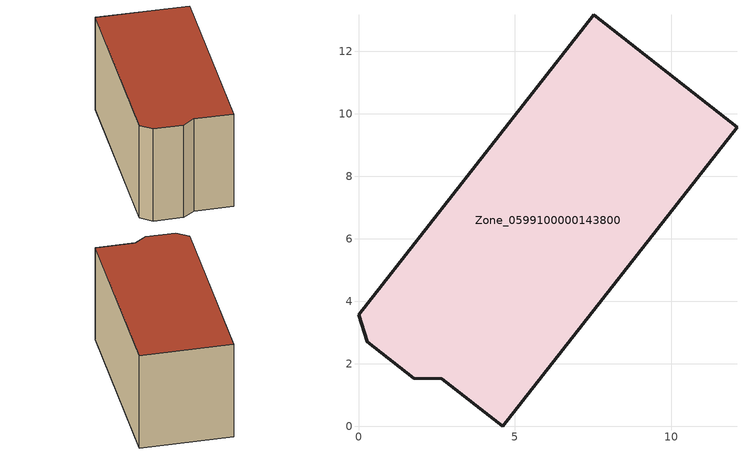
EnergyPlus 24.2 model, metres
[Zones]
Zone_0599100000143800
 floor ground (C_G): 2.67,1.51 1.76,1.53 0.28,2.7 0,3.56 7.53,13.16 12.11,9.57 4.62,0 z3.21
 wall outside (C_F): 1.76,1.53 2.67,1.51 4.62,0 12.11,9.57 7.53,13.16 0,3.56 0.28,2.7 1.76,1.53 z3.21:9.84
 roof outside (C_R): 4.62,0 12.11,9.57 7.53,13.16 0,3.56 0.28,2.7 1.76,1.53 2.67,1.51 z9.84
[BUILDING]
Pand.0599100000143800: North Axis=0; Terrain=City; Loads Convergence Tolerance Value=0.04; Temperature Convergence Tolerance Value=0.4; Solar Distribution=FullExterior; Maximum Number of Warmup Days=25; Minimum Number of Warmup Days=1
[Site:Location]
Rotterdam.The.Hague.AP_ZH_NLD Design_Conditions: Latitude=51.96; Longitude=4.45; Time Zone=1; Elevation=-4.5
[SITE:GROUNDTEMPERATURE:BUILDINGSURFACE]
18, 18, 18, 18, 18, 18, 18, 18, 18, 18, 18, 18
[MATERIAL] Thermal Absorptance=0.9; Solar Absorptance=0.7; Visible Absorptance=0.7
Name | Roughness | Thickness | Conductivity | Density | Specific Heat
G.TI.1946 | MediumSmooth | 0.15 | 1 | 540 | 1210
F.TI.1946 | Rough | 0.3 | 0.857143 | 1920 | 840
R.TI.1946 | MediumRough | 0.2 | 0.1 | 1500 | 1000
[CONSTRUCTION]
C_G: G.TI.1946
C_F: F.TI.1946
C_R: R.TI.1946
[ZONE]
Zone_0599100000143800: Type=1; Multiplier=1; Ceiling Height=Autocalculate; Volume=Autocalculate; Floor Area=autocalculate; Part of Total Floor Area=Yes
[ZONEINFILTRATION:DESIGNFLOWRATE]
Infil_Zone_0599100000143800: Zone or ZoneList or Space or SpaceList=Zone_0599100000143800; Schedule=AlwaysOn; Design Flow Rate Calculation Method=Flow/Area; Flow Rate per Floor Area=0.003; Constant Term Coefficient=1; Temperature Term Coefficient=0; Velocity Term Coefficient=0; Velocity Squared Term Coefficient=0
[HVACTEMPLATE:ZONE:IDEALLOADSAIRSYSTEM]
Zone_0599100000143800: Maximum Heating Supply Air Temperature=50; Minimum Cooling Supply Air Temperature=13; Maximum Heating Supply Air Humidity Ratio=0.0156; Minimum Cooling Supply Air Humidity Ratio=0.0077; Heating Limit=NoLimit; Cooling Limit=NoLimit; Dehumidification Control Type=ConstantSensibleHeatRatio; Cooling Sensible Heat Ratio=0.7; Dehumidification Setpoint=60; Humidification Control Type=None; Humidification Setpoint=30; Outdoor Air Method=None; Outdoor Air Flow Rate per Person=0.00944; Outdoor Air Flow Rate per Zone Floor Area=0; Outdoor Air Flow Rate per Zone=0; Demand Controlled Ventilation Type=None; Outdoor Air Economizer Type=NoEconomizer; Heat Recovery Type=None; Sensible Heat Recovery Effectiveness=0.7; Latent Heat Recovery Effectiveness=0.65
[ZONECONTROL:THERMOSTAT]
ThermostatControl_Zone_0599100000143800: Zone or ZoneList=Zone_0599100000143800; Control Type Schedule=DualSetpointControlType; Control 1=Thermostat_Zone_0599100000143800; Temperature Difference Between Cutout And Setpoint=0
[THERMOSTATSETPOINT:DUALSETPOINT]
Thermostat_Zone_0599100000143800: Heating Setpoint Temperature Schedule=HeatingSetpoint_Zone_0599100000143800; Cooling Setpoint Temperature Schedule=CoolingSetpoint_Zone_0599100000143800
[SCHEDULE:COMPACT]
HeatingSetpoint_Zone_0599100000143800: Through: 12/31, For: AllDays, Until: 24:00, 21
CoolingSetpoint_Zone_0599100000143800: Through: 12/31, For: AllDays, Until: 24:00, 24
DualSetpointControlType: Through: 12/31, For: AllDays, Until: 24:00, 4
AlwaysOn: Through: 12/31, For: AllDays, Until: 24:00, 1
